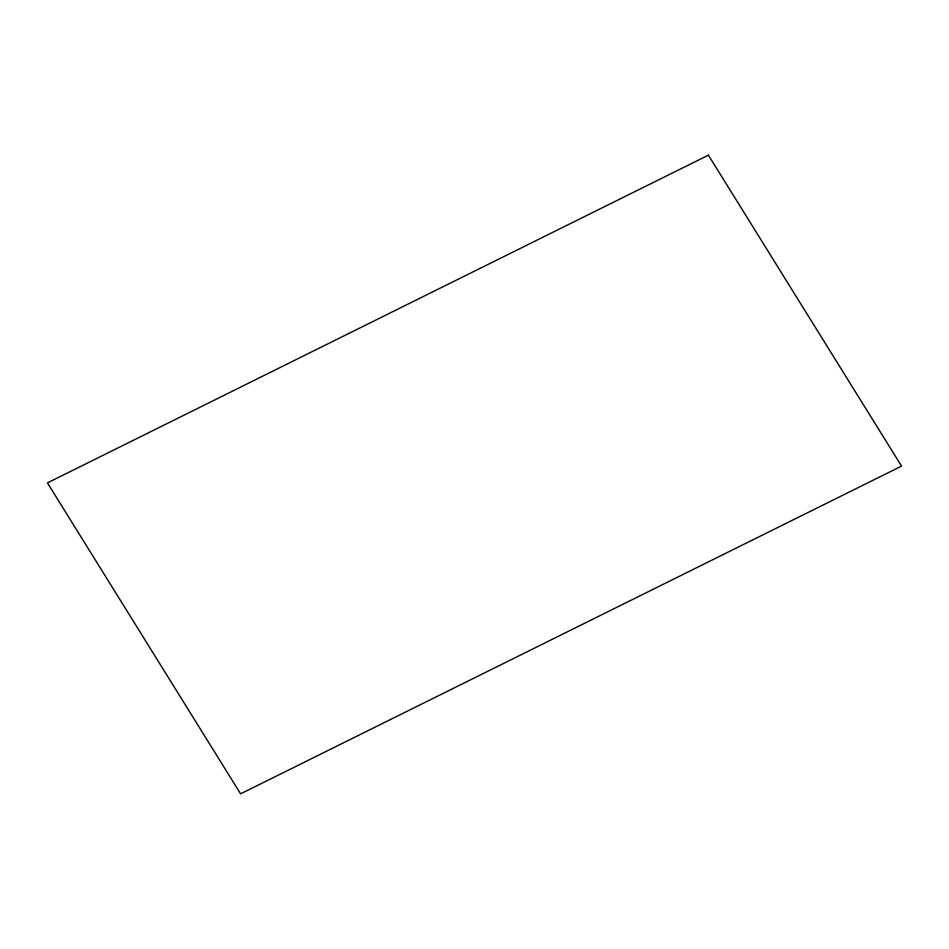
<?xml version="1.0" encoding="UTF-8"?>
<svg xmlns="http://www.w3.org/2000/svg" width="949" height="949" viewBox="0 0 949 949"><rect width="100%" height="100%" fill="white"/><g stroke="black" fill="none" stroke-linecap="round" stroke-linejoin="round"><path stroke-width="1.42" d="M708.405 155.162L47.45 482.887L240.595 793.839L901.55 466.113L708.405 155.162"/></g></svg>
